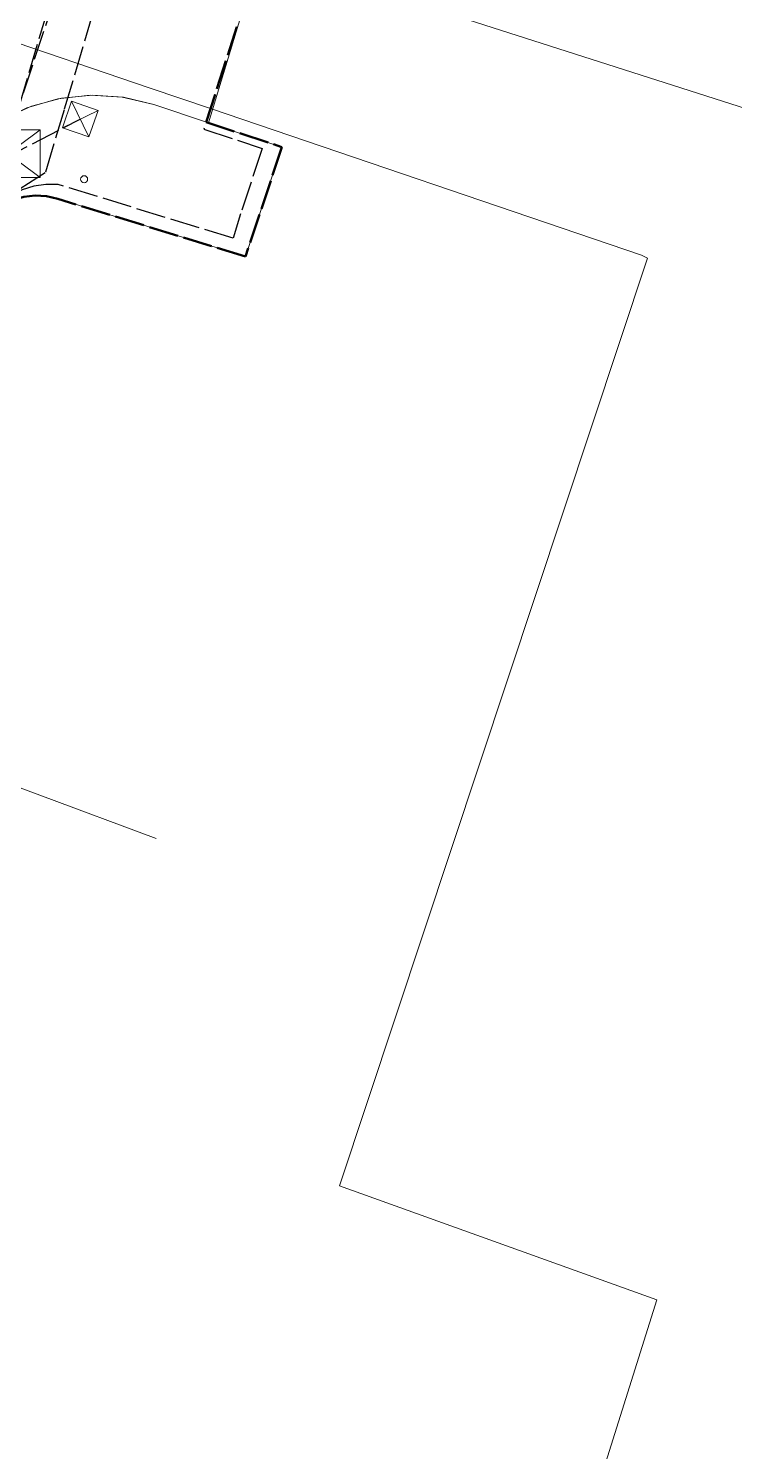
# Model space of a CAD drawing. Header units: metres. Extents: x 105014 to 106600, y 111320 to 118425.
# Drawn here: x 105919.2 to 105949.5, y 114550.3 to 114611.5 of the extents above; entities that cross this region are included whole.
import ezdxf

# ---------------------------------------------------------------- set-up
doc = ezdxf.new("R2010")
doc.units = ezdxf.units.M
doc.linetypes.add('DASHED', pattern=[1.524, 1.27, -0.254])
for name, color, linetype, lineweight in [('00-BASE-LIMITE', 7, 'DASHED', 50), ('00-BASE-UE', 42, 'DASHED', 25), ('10-PAV-BOCACALLE', 9, 'CONTINUOUS', 13), ('20-EP-ZONA-DURA', 253, 'CONTINUOUS', 13), ('30-RED-ENEL-NODOS', 11, 'CONTINUOUS', 13), ('30-RED-ENEL-PROY', 1, 'DASHED', 25), ('30-RED-ETB-CAMARA', 151, 'CONTINUOUS', 13), ('30-RED-ETB-PROY', 5, 'DASHED', 25), ('30-RED-VANTI-EXIST', 52, 'CONTINUOUS', 13), ('35-RH-ACUE-MENOR-EXIST', 151, 'CONTINUOUS', 13), ('35-RH-ACUE-MENOR-PROY', 5, 'DASHED', 25), ('60-PREDIAL-LOTE', 42, 'CONTINUOUS', 13)]:
    doc.layers.add(name, color=color, linetype=linetype, lineweight=lineweight)

# ---------------------------------------------------------------- blocks, each defined once
blk = doc.blocks.new('CAM_ETB_T_13')
for p, q in [((-1.375, -1.025), (1.375, 1.025)), ((-1.375, 1.025), (1.375, -1.025))]:
    blk.add_line(p, q)
blk.add_lwpolyline([(-1.375, -1.025), (1.375, -1.025), (1.375, 1.025), (-1.375, 1.025)], close=True)
blk = doc.blocks.new('POSTE')
blk.add_circle((0, 0), 0.15)
blk = doc.blocks.new('CAJA_ENEL')
for p, q in [((-0.6, -0.6), (0.6, 0.6)), ((-0.6, 0.6), (0.6, -0.6))]:
    blk.add_line(p, q)
blk.add_lwpolyline([(-0.6, -0.6), (0.6, -0.6), (0.6, 0.6), (-0.6, 0.6)], close=True)

msp = doc.modelspace()

# ---------------------------------------------------------------- linework, layer by layer
at = {"layer": '00-BASE-LIMITE'}
msp.add_lwpolyline([(105928.1479, 114611.5419), (105926.8395, 114607.4517), (105930.0877, 114606.3801), (105928.5257, 114601.6733), (105920.4589, 114604.1543), (105919.9788, 114604.2651), (105919.4869, 114604.293), (105918.9974, 114604.2375), (105918.5243, 114604.0999), (105918.0813, 114603.8844), (105917.681, 114603.597), (105917.3352, 114603.2461), (105917.0536, 114602.8418), (105916.8445, 114602.3957), (105907.2841, 114574.4915), (105903.3497, 114562.5984), (105899.6681, 114550.6247), (105899.4952, 114549.7757)], dxfattribs=at)
at = {"layer": '00-BASE-UE'}
msp.add_lwpolyline([(105928.1479, 114611.5419), (105926.7419, 114607.1461), (105929.2379, 114606.3235), (105928.3157, 114603.5151), (105927.9921, 114602.4673), (105920.4751, 114604.7671), (105919.953, 114604.7713), (105919.4364, 114604.696), (105918.9373, 114604.5428), (105918.4673, 114604.3153), (105918.0375, 114604.0189), (105917.6579, 114603.6605), (105917.3373, 114603.2485), (105916.8445, 114602.3957), (105914.3335, 114595.0667), (105911.9779, 114588.1915), (105907.2841, 114574.4915), (105903.3497, 114562.5984), (105899.6681, 114550.6247), (105899.4952, 114549.7757)], dxfattribs=at)
at = {"layer": '10-PAV-BOCACALLE'}
msp.add_lwpolyline([(105928.9728, 114614.1182), (105926.9394, 114607.4168), (105924.5811, 114608.2013), (105923.2318, 114608.5249), (105921.8469, 114608.6105), (105920.4681, 114608.4555), (105919.1367, 114608.0646), (105917.893, 114607.4496), (105916.7742, 114606.6289), (105915.814, 114605.6272), (105915.0414, 114604.4747), (105914.4795, 114603.206), (105922.5887, 114626.8743), (105922.1964, 114625.3446), (105922.0498, 114623.7722), (105922.1526, 114622.1963), (105922.5022, 114620.6563), (105923.0899, 114619.1905), (105923.9011, 114617.8355), (105924.9154, 114616.6251), (105926.1076, 114615.5895), (105927.448, 114614.7545), (105928.9032, 114614.1409), (105928.9728, 114614.1182)], close=True, dxfattribs=at)
at = {"layer": '20-EP-ZONA-DURA'}
msp.add_lwpolyline([(105918.1094, 114607.5761), (105919.3245, 114608.135), (105920.6159, 114608.4837), (105921.9472, 114608.6123), (105923.2814, 114608.5173), (105924.5811, 114608.2013), (105926.9397, 114607.4177), (105930.0877, 114606.3801), (105930.0877, 114606.3801), (105928.5257, 114601.6733), (105920.4589, 114604.1543), (105919.9788, 114604.2651), (105919.4869, 114604.293), (105918.9974, 114604.2375)], dxfattribs=at)
at = {"layer": '30-RED-ENEL-PROY'}
for points in [[(105918.0185, 114605.8175), (105923.7071, 114622.8853)], [(105918.0185, 114605.8175), (105921.4273, 114607.5825)]]:
    msp.add_lwpolyline(points, dxfattribs=at)
at = {"layer": '30-RED-ETB-PROY'}
msp.add_lwpolyline([(105918.325, 114606.097), (105918.377, 114606.66), (105924.867, 114628.712), (105924.984, 114629.469)], dxfattribs=at)
at = {"layer": '30-RED-VANTI-EXIST'}
msp.add_lwpolyline([(105907.6722, 114582.7979), (105914.6705, 114580.3937), (105924.6911, 114576.6703)], dxfattribs=at)
at = {"layer": '35-RH-ACUE-MENOR-EXIST'}
msp.add_lwpolyline([(105919.37, 114617.84), (105973.02, 114600.68)], dxfattribs=at)
at = {"layer": '35-RH-ACUE-MENOR-PROY'}
msp.add_lwpolyline([(105954.5265, 114816.3428), (105954.2284, 114812.4868), (105952.9687, 114768.8574), (105952.3484, 114727.5527), (105952.2545, 114725.9017), (105952.2646, 114722.3196), (105948.9104, 114704.6195), (105943.3941, 114685.6658), (105927.2872, 114639.0259), (105925.1197, 114628.9907), (105925.0151, 114622.3662), (105920.7314, 114607.9796), (105919.9198, 114605.2707), (105916.7264, 114603.2208), (105915.5661, 114599.9205), (105900.294, 114556.3506), (105898.6053, 114552.429), (105897.5912, 114548.6288)], dxfattribs=at)
at = {"layer": '60-PREDIAL-LOTE'}
msp.add_lwpolyline([(105901.365, 114540.9958), (105897.484, 114542.237), (105902.616, 114566.868), (105905.184, 114576.532), (105908.048, 114586.113), (105911.1825, 114595.609), (105914.317, 114605.105), (105917.437, 114611.293), (105924.4236, 114608.9163), (105927.0251, 114608.0314), (105945.5476, 114601.7306), (105945.8012, 114601.6114), (105932.5592, 114561.7459), (105946.197, 114556.849), (105937.572, 114529.416), (105907.9202, 114538.8992), (105901.365, 114540.9958)], close=True, dxfattribs=at)

# ---------------------------------------------------------------- block references
at = {"layer": '30-RED-ENEL-NODOS', "rotation": 71}
msp.add_blockref('CAJA_ENEL', (105921.4272, 114607.5824), dxfattribs=at)
at = {"layer": '30-RED-ETB-CAMARA'}
for name, p in [('CAM_ETB_T_13', (105918.325, 114606.097)), ('POSTE', (105921.593, 114604.998))]:
    msp.add_blockref(name, p, dxfattribs=at)

doc.saveas('drawing.dxf')
